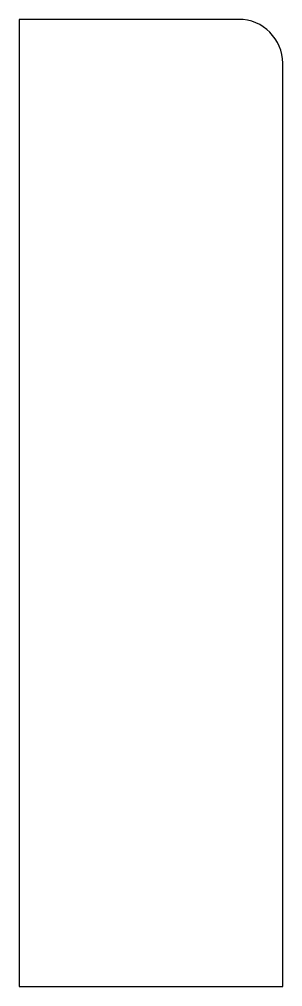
# Model space of a CAD drawing. Header units: millimetres. Extents: x 0 to 12, y 0 to 44.
import ezdxf

# ---------------------------------------------------------------- set-up
doc = ezdxf.new("R2010")
doc.units = ezdxf.units.MM
doc.layers.get('0').update_dxf_attribs({"lineweight": 25, "true_color": 0x000000})

msp = doc.modelspace()

# ---------------------------------------------------------------- linework, layer by layer
for p, q in [((10, 44), (0, 44)), ((0, 44), (0, 0)), ((12, 0), (12, 42)), ((0, 0), (12, 0))]:
    msp.add_line(p, q)
msp.add_arc((10, 42), 2, 0, 90)

doc.saveas('drawing.dxf')
